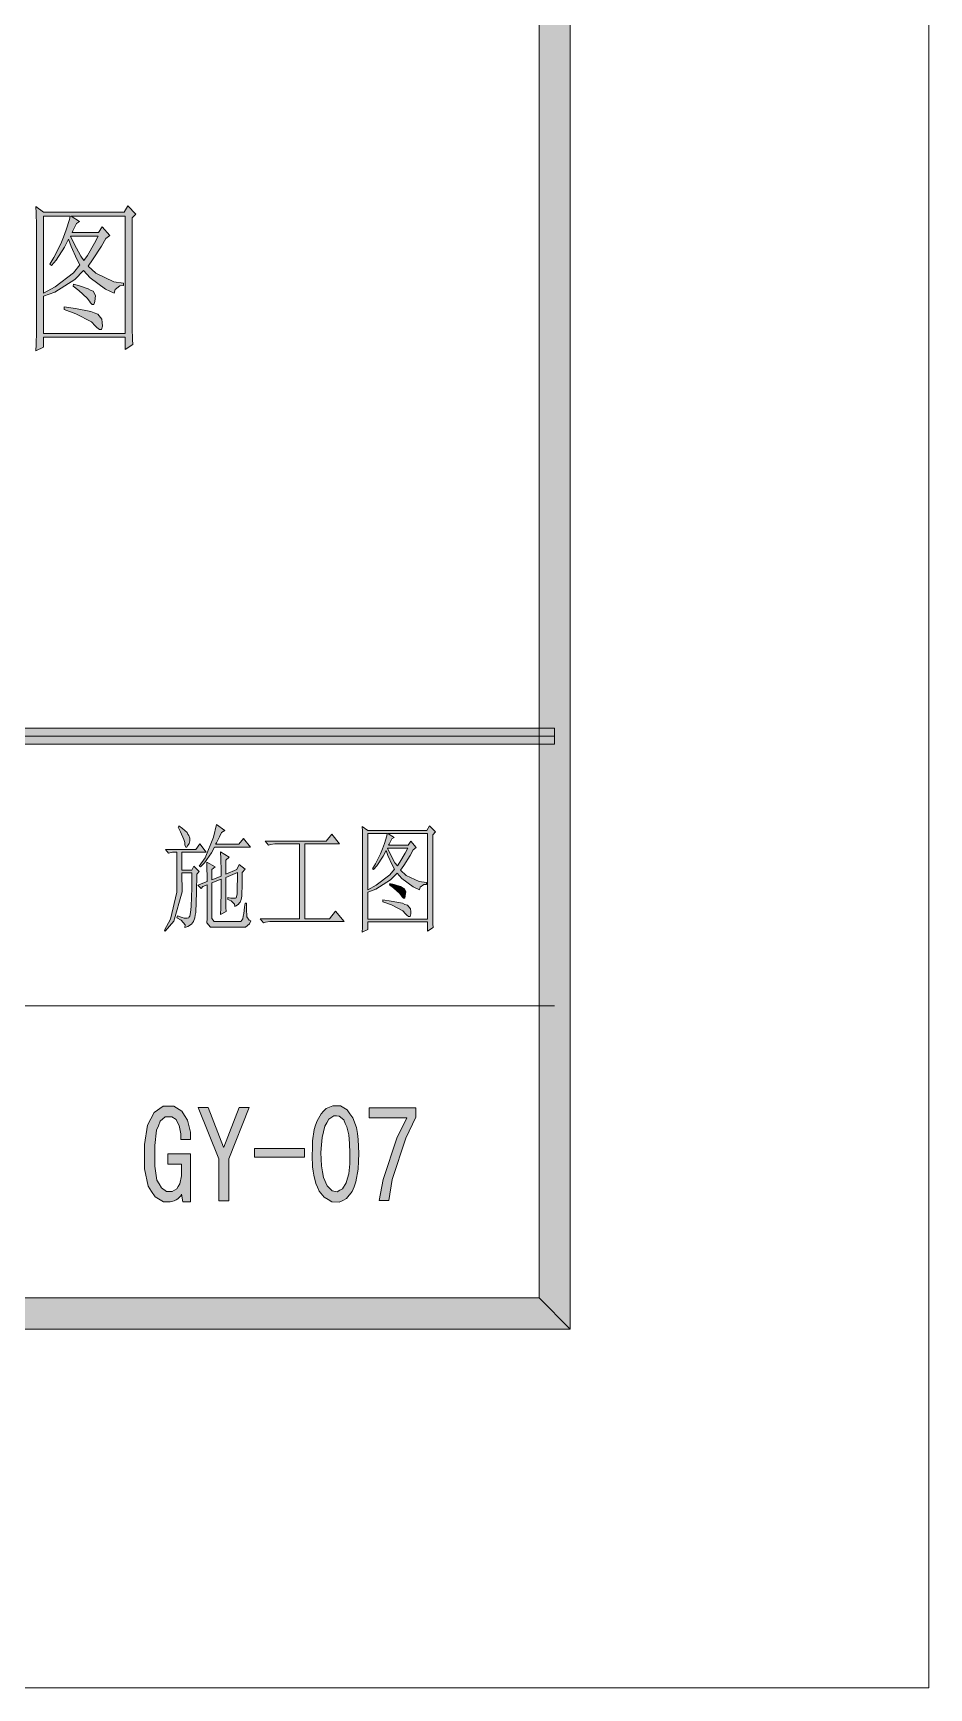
# Model space of a CAD drawing. Header units: millimetres. Extents: x 803 to 707111, y 130 to 2706464.
# Drawn here: x 704239 to 707111, y 2635190 to 2640494 of the extents above; entities that cross this region are included whole.
import ezdxf

# ---------------------------------------------------------------- set-up
doc = ezdxf.new("R2010")
doc.units = ezdxf.units.MM

msp = doc.modelspace()

# ---------------------------------------------------------------- hatches: boundary and pattern name
h = msp.add_hatch(color=0)
h.dxf.hatch_style = 2
h.paths.add_polyline_path([(705960.9, 2636339.7), (705860.9, 2636439.8), (705860.9, 2705213.8), (705960.9, 2705313.9)])
h = msp.add_hatch(color=0)
h.paths.add_polyline_path([(704557, 2639902), (704557, 2639568.4), (704557, 2639548.2), (704557.8, 2639512.2), (704558.7, 2639495.9), (704534.6, 2639480), (704534.6, 2639519.9), (704272.3, 2639519.9), (704272.3, 2639487.7), (704248.3, 2639475.7), (704249.1, 2639495.9), (704250, 2639537.1), (704250, 2639558.1), (704250, 2639861.7), (704250, 2639878.8), (704249.1, 2639917), (704248.3, 2639938.1), (704272.3, 2639920), (704531.2, 2639920), (704542.4, 2639940.2), (704568.1, 2639914)])
h.paths.add_polyline_path([(704272.3, 2639531.9), (704534.6, 2639531.9), (704534.6, 2639908), (704360.8, 2639908), (704388.2, 2639890), (704378.4, 2639884), (704373.6, 2639875), (704366.3, 2639860.8), (704364.2, 2639855.6), (704449.2, 2639855.6), (704460.4, 2639873.7), (704484.8, 2639845.8), (704472, 2639835.5), (704458.2, 2639811.4), (704429.9, 2639767.2), (704415.3, 2639747), (704440.6, 2639724.3), (704497.7, 2639696.8), (704529.5, 2639692.9), (704529.5, 2639684.8), (704517.5, 2639683.9), (704502.4, 2639671.9), (704499, 2639660.7), (704471.1, 2639674), (704421.7, 2639710.1), (704401.1, 2639733.3), (704372.8, 2639704.9), (704308.4, 2639663.7), (704272.3, 2639650.8)])
h.paths.add_polyline_path([(704272.3, 2639908), (704272.3, 2639660.7), (704310.1, 2639680.9), (704368.9, 2639726), (704389.5, 2639751.3), (704379.2, 2639769.3), (704360.8, 2639810.6), (704352.6, 2639833.7), (704339.7, 2639808.4), (704312.7, 2639766.3), (704298.1, 2639749.2), (704293.3, 2639753.5), (704306.2, 2639774.5), (704327.7, 2639818.3), (704336.7, 2639840.6), (704345.3, 2639863.4), (704356, 2639896.9), (704357.7, 2639908)])
h.paths.add_polyline_path([(704359, 2639843.6), (704370.6, 2639818.7), (704392.1, 2639779.2), (704402.4, 2639765.1), (704414, 2639781.4), (704436.3, 2639820.4), (704447.5, 2639843.6)])
h = msp.add_hatch(color=0)
h.dxf.hatch_style = 2
h.paths.add_polyline_path([(704368.9, 2639689.1), (704388.2, 2639683.9), (704415.3, 2639674.9), (704423.4, 2639670.6), (704431.6, 2639666.7), (704438.9, 2639653.4), (704438, 2639643.5), (704437.2, 2639634.1), (704434.2, 2639624.7), (704431.6, 2639624.7), (704429, 2639624.7), (704423.4, 2639629.8), (704420.4, 2639634.5), (704412.3, 2639644.8), (704385.7, 2639668.9), (704367.2, 2639682.6)])
h = msp.add_hatch(color=0)
h.dxf.hatch_style = 2
h.paths.add_polyline_path([(704338.4, 2639616.5), (704375.4, 2639611.3), (704423.9, 2639601.9), (704435.5, 2639597.6), (704447.1, 2639592.9), (704459.5, 2639577.4), (704460.4, 2639566.3), (704461.2, 2639555.1), (704458.2, 2639544.4), (704453.9, 2639544.4), (704451.8, 2639544.4), (704443.6, 2639550.4), (704438, 2639556.4), (704426, 2639568.4), (704376.2, 2639594.2), (704338.4, 2639608.3)])
h = msp.add_hatch(color=0)
h.dxf.hatch_style = 2
h.paths.add_polyline_path([(699906.3, 2638214.7), (699906.3, 2638266.2), (705910.7, 2638266.2), (705910.7, 2638214.7)])
h = msp.add_hatch(color=0)
h.dxf.hatch_style = 2
h.paths.add_polyline_path([(704706.4, 2637952.8), (704718, 2637944.6), (704732.6, 2637931.8), (704735.6, 2637927), (704738.6, 2637922.3), (704741.6, 2637913.7), (704741.6, 2637909.9), (704741.6, 2637905.6), (704739.4, 2637897), (704736.9, 2637893.1), (704734.7, 2637888.8), (704731.7, 2637885), (704729.1, 2637885), (704726.1, 2637892.3), (704725.3, 2637899.6), (704722.7, 2637909.9), (704712, 2637934.3), (704703.8, 2637948.5)])
h = msp.add_hatch(color=0)
h.dxf.hatch_style = 2
h.paths.add_polyline_path([(704827.5, 2637957.1), (704853.6, 2637938.2), (704842.9, 2637932.2), (704836.5, 2637918), (704827, 2637899.1), (704824, 2637894), (704898.3, 2637894), (704913.7, 2637912.9), (704936.1, 2637885), (704820.6, 2637885), (704811.1, 2637866.5), (704788.8, 2637834.7), (704775.9, 2637821.8), (704772.1, 2637824.4), (704790.5, 2637850.2), (704818, 2637916.7)])
h = msp.add_hatch(color=0)
h.paths.add_polyline_path([(705520.4, 2637924.9), (705520.4, 2637680.6), (705520.4, 2637665.6), (705520.8, 2637639.4), (705521.3, 2637627.3), (705503.7, 2637615.8), (705503.7, 2637645), (705311.8, 2637645), (705311.8, 2637621.3), (705294.1, 2637612.7), (705294.6, 2637627.3), (705295.4, 2637657.4), (705295.4, 2637672.9), (705295.4, 2637895.3), (705295.4, 2637907.7), (705294.6, 2637936), (705294.1, 2637951.5), (705311.8, 2637938.2), (705501.5, 2637938.2), (705509.7, 2637952.8), (705528.6, 2637933.5)])
h.paths.add_polyline_path([(705311.8, 2637654), (705503.7, 2637654), (705503.7, 2637929.2), (705376.6, 2637929.2), (705396.3, 2637915.9), (705389.5, 2637911.6), (705386, 2637905.1), (705380.4, 2637894.4), (705378.7, 2637891), (705441.4, 2637891), (705449.6, 2637904.3), (705467.2, 2637883.7), (705457.7, 2637876.4), (705447.9, 2637858.3), (705427.2, 2637826.1), (705416.5, 2637811.5), (705435, 2637794.4), (705476.6, 2637774.6), (705500.2, 2637771.6), (705500.2, 2637765.6), (705491.2, 2637765.2), (705480.1, 2637756.2), (705477.9, 2637748), (705457.3, 2637757.9), (705421.2, 2637784.1), (705405.8, 2637801.2), (705385.2, 2637780.6), (705338.4, 2637750.1), (705311.8, 2637740.7)])
h.paths.add_polyline_path([(705311.8, 2637929.2), (705311.8, 2637748), (705339.2, 2637763), (705382.6, 2637796.1), (705397.6, 2637814.5), (705389.9, 2637827.9), (705376.6, 2637857.9), (705370.6, 2637874.6), (705361.1, 2637856.2), (705341.4, 2637825.3), (705330.6, 2637812.8), (705327.2, 2637815.8), (705336.7, 2637831.3), (705352.5, 2637863.5), (705359, 2637879.8), (705365.4, 2637896.5), (705373.1, 2637921), (705374, 2637929.2)])
h.paths.add_polyline_path([(705375.3, 2637881.9), (705383.5, 2637863.5), (705399.3, 2637835.1), (705407.1, 2637824.8), (705415.2, 2637836.4), (705432, 2637865.2), (705440.1, 2637881.9)])
h = msp.add_hatch(color=0)
h.dxf.hatch_style = 2
h.paths.add_polyline_path([(704982.9, 2637904.3), (705178.7, 2637904.3), (705196.3, 2637926.2), (705221.2, 2637895.7), (705110.4, 2637895.7), (705110.4, 2637655.3), (705189.4, 2637655.3), (705209.1, 2637680.2), (705236.2, 2637646.2), (705005.6, 2637646.2), (704997.9, 2637646.2), (704983.7, 2637644.1), (704977.3, 2637641.9), (704966.6, 2637655.3), (705092.8, 2637655.3), (705092.8, 2637895.7), (705021.9, 2637895.7), (705014.2, 2637895.7), (705000, 2637893.1), (704993.6, 2637891)])
h = msp.add_hatch(color=0)
h.dxf.hatch_style = 2
h.paths.add_polyline_path([(704662.6, 2637615.8), (704660.4, 2637618.3), (704680.2, 2637654), (704700.4, 2637740.7), (704700.4, 2637792.2), (704700.4, 2637869.1), (704686.2, 2637869.1), (704673.3, 2637866.1), (704663.9, 2637877.7), (704760.5, 2637877.7), (704773.4, 2637895.3), (704794.4, 2637869.1), (704715.8, 2637869.1), (704715.8, 2637811.1), (704747.6, 2637811.1), (704754.5, 2637824.4), (704772.1, 2637806.8), (704763.9, 2637798.2), (704762.6, 2637740.7), (704760.5, 2637675), (704759.2, 2637666.8), (704757.9, 2637658.7), (704753.6, 2637646.2), (704750.6, 2637641.9), (704747.2, 2637637.7), (704735.1, 2637630.4), (704726.1, 2637627.3), (704727, 2637635.5), (704714.1, 2637651), (704700.4, 2637658.3), (704701.7, 2637664.3), (704710.2, 2637661.3), (704723.5, 2637657.8), (704727.8, 2637657.4), (704732.6, 2637657), (704738.1, 2637658.7), (704739.9, 2637661.3), (704741.2, 2637663.4), (704744.2, 2637675.4), (704745, 2637685.3), (704746.3, 2637695.2), (704748, 2637754), (704748.5, 2637802.5), (704715.8, 2637802.5), (704716.7, 2637741.6), (704690.5, 2637648)])
h = msp.add_hatch(color=0)
h.dxf.hatch_style = 2
h.paths.add_polyline_path([(704812.4, 2637780.6), (704841.6, 2637792.2), (704841.6, 2637808.5), (704841.2, 2637847.6), (704840.3, 2637870.4), (704867.8, 2637852.8), (704857.1, 2637843.7), (704857.1, 2637798.2), (704892.3, 2637812.8), (704899.6, 2637829.1), (704918.5, 2637814.1), (704909.9, 2637803.8), (704909.5, 2637768.6), (704908.2, 2637727.8), (704906.9, 2637722.2), (704906, 2637716.7), (704902.6, 2637708.1), (704900, 2637705.5), (704897.4, 2637702.5), (704890.1, 2637697.3), (704885.4, 2637695.2), (704884.6, 2637702.5), (704874.2, 2637713.2), (704863.9, 2637717.1), (704863.9, 2637723.1), (704873.4, 2637721.4), (704885.4, 2637720.9), (704887.6, 2637721.4), (704890.1, 2637722.2), (704893.1, 2637734.3), (704893.6, 2637745), (704893.6, 2637756.2), (704894, 2637785.8), (704894.9, 2637803.8), (704857.1, 2637787.9), (704857.1, 2637724.4), (704857.1, 2637714.1), (704857.5, 2637691.3), (704858.4, 2637678.9), (704840.3, 2637668.6), (704841.2, 2637690), (704841.6, 2637746.7), (704841.6, 2637781.9), (704812.4, 2637770.3), (704812.4, 2637665.6), (704812.4, 2637656.1), (704819.3, 2637646.2), (704826.6, 2637646.2), (704900.4, 2637646.2), (704905.2, 2637646.2), (704911.6, 2637654.8), (704912.9, 2637663.4), (704914.6, 2637672), (704917.2, 2637692.6), (704918.5, 2637705.5), (704923.2, 2637705.5), (704923.2, 2637696.5), (704923.6, 2637678.9), (704924.1, 2637669.9), (704924.9, 2637661.3), (704931.4, 2637651), (704936.9, 2637649.2), (704933.1, 2637638.9), (704920.2, 2637628.6), (704911.2, 2637628.6), (704819.3, 2637628.6), (704807.7, 2637628.2), (704796.5, 2637641.9), (704797, 2637656.5), (704797, 2637764.3), (704782.8, 2637758.3), (704778.1, 2637752.3), (704767.3, 2637762.6), (704797, 2637774.6), (704797, 2637788.4), (704796.5, 2637819.3), (704795.7, 2637836.4), (704822.7, 2637821.8), (704812.4, 2637812.8)])
h = msp.add_hatch(color=0)
h.dxf.hatch_style = 2
h.paths.add_polyline_path([(705382.6, 2637768.6), (705396.3, 2637765.2), (705416.5, 2637758.3), (705422.5, 2637755.3), (705428.5, 2637752.7), (705433.7, 2637742.4), (705433.3, 2637735.5), (705432.4, 2637728.7), (705430.3, 2637721.8), (705428.5, 2637721.8), (705426.4, 2637721.8), (705422.5, 2637725.2), (705419.9, 2637729.1), (705414.4, 2637736.4), (705394.6, 2637754), (705381.3, 2637764.3)])
h = msp.add_hatch(color=0)
h.dxf.hatch_style = 2
h.paths.add_polyline_path([(705359.8, 2637715.8), (705387.3, 2637711.9), (705423, 2637705.1), (705431.1, 2637701.6), (705439.7, 2637698.6), (705449.1, 2637687), (705449.6, 2637678.9), (705450, 2637670.7), (705447.9, 2637662.6), (705444.8, 2637662.6), (705443.1, 2637662.6), (705437.1, 2637667.3), (705433.3, 2637671.6), (705424.2, 2637680.6), (705387.7, 2637699.5), (705359.8, 2637709.8)])
h = msp.add_hatch(color=0)
h.dxf.hatch_style = 2
h.paths.add_polyline_path([(704743.3, 2636747.6), (704719.3, 2636747.6), (704715, 2636772.1), (704712.4, 2636766.9), (704703.4, 2636757.9), (704697.4, 2636754.5), (704691.8, 2636751.1), (704678.5, 2636747.6), (704671.6, 2636747.6), (704657, 2636747.6), (704630.8, 2636764.4), (704619.2, 2636781.5), (704607.6, 2636798.7), (704596, 2636853.7), (704596, 2636891), (704596, 2636932.2), (704606.3, 2636993.6), (704617.1, 2637013.8), (704627.4, 2637034), (704656.1, 2637054.2), (704674.6, 2637054.2), (704690.5, 2637054.2), (704715.8, 2637039.1), (704724.8, 2637024.5), (704733.9, 2637009.5), (704743.3, 2636970.9), (704743.3, 2636947.3), (704712.4, 2636947.3), (704712.4, 2636965.7), (704707.2, 2636993.2), (704702.5, 2637002.7), (704697.4, 2637011.7), (704683.6, 2637020.7), (704674.6, 2637020.7), (704663, 2637020.7), (704646.3, 2637006.5), (704640.7, 2636991.9), (704635.1, 2636977.3), (704629.5, 2636928.8), (704629.5, 2636894.9), (704629.5, 2636862.3), (704636.4, 2636817.6), (704643.7, 2636805.2), (704650.6, 2636793.1), (704666.9, 2636780.7), (704675.9, 2636780.7), (704684.9, 2636780.7), (704699.5, 2636789.3), (704704.7, 2636797.4), (704709.8, 2636805.6), (704715, 2636831.8), (704715, 2636848.9), (704715, 2636868.3), (704671.6, 2636868.3), (704671.6, 2636901.8), (704743.3, 2636901.8)])
h = msp.add_hatch(color=0)
h.dxf.hatch_style = 2
h.paths.add_polyline_path([(704932.2, 2637050.7), (704866.5, 2636885.9), (704866.5, 2636751.1), (704834.3, 2636751.1), (704834.3, 2636885.9), (704768.2, 2637050.7), (704800.4, 2637050.7), (704849.8, 2636922.8), (704851.1, 2636922.8), (704900, 2637050.7)])
h = msp.add_hatch(color=0)
h.paths.add_polyline_path([(705134.4, 2636920.2), (705134.9, 2636943.4), (705140, 2636979.9), (705144.7, 2636993.6), (705149.5, 2637007.4), (705162.3, 2637029.7), (705170.5, 2637038.3), (705179.1, 2637047.3), (705199.7, 2637055.9), (705212.1, 2637055.9), (705224.2, 2637055.9), (705245.6, 2637043), (705254.6, 2637030.6), (705264.1, 2637017.7), (705275.7, 2636985.9), (705278.7, 2636966.6), (705281.3, 2636947.3), (705283.4, 2636903), (705282.1, 2636878.1), (705281.3, 2636853.2), (705274, 2636812.5), (705268, 2636796.6), (705262.4, 2636780.7), (705244.3, 2636758.8), (705232.3, 2636752.8), (705220.3, 2636746.8), (705196.7, 2636748.1), (705184.7, 2636755.3), (705172.6, 2636762.6), (705155.9, 2636782.4), (705151.2, 2636794.8), (705146, 2636806.9), (705139.2, 2636833.1), (705137, 2636846.4), (705134.9, 2636860.1), (705133.6, 2636897)])
h.paths.add_polyline_path([(705163.6, 2636930.5), (705161.5, 2636906.5), (705163.2, 2636863.5), (705166.6, 2636844.7), (705170.1, 2636825.8), (705181.7, 2636799.1), (705189.8, 2636791.4), (705197.5, 2636783.3), (705214.3, 2636780.3), (705222.4, 2636785), (705231, 2636790.1), (705243.1, 2636809.4), (705246.9, 2636823.6), (705250.8, 2636838.2), (705254.6, 2636869.6), (705254.6, 2636886.7), (705254.6, 2636903.9), (705253.8, 2636934.8), (705252.9, 2636949), (705251.6, 2636963.2), (705245.2, 2636988.5), (705240.1, 2636999.6), (705234.9, 2637011.2), (705220.7, 2637022.8), (705212.1, 2637023.7), (705203.1, 2637024.1), (705187.7, 2637013), (705181.2, 2637001.4), (705174.4, 2636990.2), (705165.8, 2636954.6)])
h = msp.add_hatch(color=0)
h.dxf.hatch_style = 2
h.paths.add_polyline_path([(705348.7, 2636752.8), (705361.6, 2636819.3), (705405.3, 2636951.6), (705437.1, 2637017.2), (705316.5, 2637017.2), (705316.5, 2637049), (705466.3, 2637049), (705466.3, 2637019), (705433.7, 2636952.4), (705390.3, 2636819.3), (705379.6, 2636752.8)])
h = msp.add_hatch(color=0)
h.dxf.hatch_style = 2
h.paths.add_polyline_path([(705109.1, 2636891), (704949.4, 2636891), (704949.4, 2636919.4), (705109.1, 2636919.4)])
h = msp.add_hatch(color=0)
h.dxf.hatch_style = 2
h.paths.add_polyline_path([(609149.4, 2636339.7), (609249, 2636439.8), (705860.9, 2636439.8), (705960.9, 2636339.7)])

# ---------------------------------------------------------------- linework, layer by layer
at = {"color": 0, "lineweight": 0}
for points in [[(707110.7, 2635190), (707110.7, 2706463.7), (606199.4, 2706463.7), (606199.4, 2635190)], [(705960.9, 2636339.7), (705860.9, 2636439.8), (705860.9, 2705213.8), (705960.9, 2705313.9)], [(704557, 2639902), (704557, 2639568.4), (704557, 2639548.2), (704557.8, 2639512.2), (704558.7, 2639495.9), (704534.6, 2639480), (704534.6, 2639519.9), (704272.3, 2639519.9), (704272.3, 2639487.7), (704248.3, 2639475.7), (704249.1, 2639495.9), (704250, 2639537.1), (704250, 2639558.1), (704250, 2639861.7), (704250, 2639878.8), (704249.1, 2639917), (704248.3, 2639938.1), (704272.3, 2639920), (704531.2, 2639920), (704542.4, 2639940.2), (704568.1, 2639914)], [(704272.3, 2639531.9), (704534.6, 2639531.9), (704534.6, 2639908), (704360.8, 2639908), (704388.2, 2639890), (704378.4, 2639884), (704373.6, 2639875), (704366.3, 2639860.8), (704364.2, 2639855.6), (704449.2, 2639855.6), (704460.4, 2639873.7), (704484.8, 2639845.8), (704472, 2639835.5), (704458.2, 2639811.4), (704429.9, 2639767.2), (704415.3, 2639747), (704440.6, 2639724.3), (704497.7, 2639696.8), (704529.5, 2639692.9), (704529.5, 2639684.8), (704517.5, 2639683.9), (704502.4, 2639671.9), (704499, 2639660.7), (704471.1, 2639674), (704421.7, 2639710.1), (704401.1, 2639733.3), (704372.8, 2639704.9), (704308.4, 2639663.7), (704272.3, 2639650.8)], [(704272.3, 2639908), (704272.3, 2639660.7), (704310.1, 2639680.9), (704368.9, 2639726), (704389.5, 2639751.3), (704379.2, 2639769.3), (704360.8, 2639810.6), (704352.6, 2639833.7), (704339.7, 2639808.4), (704312.7, 2639766.3), (704298.1, 2639749.2), (704293.3, 2639753.5), (704306.2, 2639774.5), (704327.7, 2639818.3), (704336.7, 2639840.6), (704345.3, 2639863.4), (704356, 2639896.9), (704357.7, 2639908)], [(704359, 2639843.6), (704370.6, 2639818.7), (704392.1, 2639779.2), (704402.4, 2639765.1), (704414, 2639781.4), (704436.3, 2639820.4), (704447.5, 2639843.6)], [(704368.9, 2639689.1), (704388.2, 2639683.9), (704415.3, 2639674.9), (704423.4, 2639670.6), (704431.6, 2639666.7), (704438.9, 2639653.4), (704438, 2639643.5), (704437.2, 2639634.1), (704434.2, 2639624.7), (704431.6, 2639624.7), (704429, 2639624.7), (704423.4, 2639629.8), (704420.4, 2639634.5), (704412.3, 2639644.8), (704385.7, 2639668.9), (704367.2, 2639682.6)], [(704338.4, 2639616.5), (704375.4, 2639611.3), (704423.9, 2639601.9), (704435.5, 2639597.6), (704447.1, 2639592.9), (704459.5, 2639577.4), (704460.4, 2639566.3), (704461.2, 2639555.1), (704458.2, 2639544.4), (704453.9, 2639544.4), (704451.8, 2639544.4), (704443.6, 2639550.4), (704438, 2639556.4), (704426, 2639568.4), (704376.2, 2639594.2), (704338.4, 2639608.3)], [(699906.3, 2638214.7), (699906.3, 2638266.2), (705910.7, 2638266.2), (705910.7, 2638214.7)], [(704706.4, 2637952.8), (704718, 2637944.6), (704732.6, 2637931.8), (704735.6, 2637927), (704738.6, 2637922.3), (704741.6, 2637913.7), (704741.6, 2637909.9), (704741.6, 2637905.6), (704739.4, 2637897), (704736.9, 2637893.1), (704734.7, 2637888.8), (704731.7, 2637885), (704729.1, 2637885), (704726.1, 2637892.3), (704725.3, 2637899.6), (704722.7, 2637909.9), (704712, 2637934.3), (704703.8, 2637948.5)], [(704827.5, 2637957.1), (704853.6, 2637938.2), (704842.9, 2637932.2), (704836.5, 2637918), (704827, 2637899.1), (704824, 2637894), (704898.3, 2637894), (704913.7, 2637912.9), (704936.1, 2637885), (704820.6, 2637885), (704811.1, 2637866.5), (704788.8, 2637834.7), (704775.9, 2637821.8), (704772.1, 2637824.4), (704790.5, 2637850.2), (704818, 2637916.7)], [(705520.4, 2637924.9), (705520.4, 2637680.6), (705520.4, 2637665.6), (705520.8, 2637639.4), (705521.3, 2637627.3), (705503.7, 2637615.8), (705503.7, 2637645), (705311.8, 2637645), (705311.8, 2637621.3), (705294.1, 2637612.7), (705294.6, 2637627.3), (705295.4, 2637657.4), (705295.4, 2637672.9), (705295.4, 2637895.3), (705295.4, 2637907.7), (705294.6, 2637936), (705294.1, 2637951.5), (705311.8, 2637938.2), (705501.5, 2637938.2), (705509.7, 2637952.8), (705528.6, 2637933.5)], [(704982.9, 2637904.3), (705178.7, 2637904.3), (705196.3, 2637926.2), (705221.2, 2637895.7), (705110.4, 2637895.7), (705110.4, 2637655.3), (705189.4, 2637655.3), (705209.1, 2637680.2), (705236.2, 2637646.2), (705005.6, 2637646.2), (704997.9, 2637646.2), (704983.7, 2637644.1), (704977.3, 2637641.9), (704966.6, 2637655.3), (705092.8, 2637655.3), (705092.8, 2637895.7), (705021.9, 2637895.7), (705014.2, 2637895.7), (705000, 2637893.1), (704993.6, 2637891)], [(705311.8, 2637654), (705503.7, 2637654), (705503.7, 2637929.2), (705376.6, 2637929.2), (705396.3, 2637915.9), (705389.5, 2637911.6), (705386, 2637905.1), (705380.4, 2637894.4), (705378.7, 2637891), (705441.4, 2637891), (705449.6, 2637904.3), (705467.2, 2637883.7), (705457.7, 2637876.4), (705447.9, 2637858.3), (705427.2, 2637826.1), (705416.5, 2637811.5), (705435, 2637794.4), (705476.6, 2637774.6), (705500.2, 2637771.6), (705500.2, 2637765.6), (705491.2, 2637765.2), (705480.1, 2637756.2), (705477.9, 2637748), (705457.3, 2637757.9), (705421.2, 2637784.1), (705405.8, 2637801.2), (705385.2, 2637780.6), (705338.4, 2637750.1), (705311.8, 2637740.7)], [(705311.8, 2637929.2), (705311.8, 2637748), (705339.2, 2637763), (705382.6, 2637796.1), (705397.6, 2637814.5), (705389.9, 2637827.9), (705376.6, 2637857.9), (705370.6, 2637874.6), (705361.1, 2637856.2), (705341.4, 2637825.3), (705330.6, 2637812.8), (705327.2, 2637815.8), (705336.7, 2637831.3), (705352.5, 2637863.5), (705359, 2637879.8), (705365.4, 2637896.5), (705373.1, 2637921), (705374, 2637929.2)], [(704662.6, 2637615.8), (704660.4, 2637618.3), (704680.2, 2637654), (704700.4, 2637740.7), (704700.4, 2637792.2), (704700.4, 2637869.1), (704686.2, 2637869.1), (704673.3, 2637866.1), (704663.9, 2637877.7), (704760.5, 2637877.7), (704773.4, 2637895.3), (704794.4, 2637869.1), (704715.8, 2637869.1), (704715.8, 2637811.1), (704747.6, 2637811.1), (704754.5, 2637824.4), (704772.1, 2637806.8), (704763.9, 2637798.2), (704762.6, 2637740.7), (704760.5, 2637675), (704759.2, 2637666.8), (704757.9, 2637658.7), (704753.6, 2637646.2), (704750.6, 2637641.9), (704747.2, 2637637.7), (704735.1, 2637630.4), (704726.1, 2637627.3), (704727, 2637635.5), (704714.1, 2637651), (704700.4, 2637658.3), (704701.7, 2637664.3), (704710.2, 2637661.3), (704723.5, 2637657.8), (704727.8, 2637657.4), (704732.6, 2637657), (704738.1, 2637658.7), (704739.9, 2637661.3), (704741.2, 2637663.4), (704744.2, 2637675.4), (704745, 2637685.3), (704746.3, 2637695.2), (704748, 2637754), (704748.5, 2637802.5), (704715.8, 2637802.5), (704716.7, 2637741.6), (704690.5, 2637648)], [(704812.4, 2637780.6), (704841.6, 2637792.2), (704841.6, 2637808.5), (704841.2, 2637847.6), (704840.3, 2637870.4), (704867.8, 2637852.8), (704857.1, 2637843.7), (704857.1, 2637798.2), (704892.3, 2637812.8), (704899.6, 2637829.1), (704918.5, 2637814.1), (704909.9, 2637803.8), (704909.5, 2637768.6), (704908.2, 2637727.8), (704906.9, 2637722.2), (704906, 2637716.7), (704902.6, 2637708.1), (704900, 2637705.5), (704897.4, 2637702.5), (704890.1, 2637697.3), (704885.4, 2637695.2), (704884.6, 2637702.5), (704874.2, 2637713.2), (704863.9, 2637717.1), (704863.9, 2637723.1), (704873.4, 2637721.4), (704885.4, 2637720.9), (704887.6, 2637721.4), (704890.1, 2637722.2), (704893.1, 2637734.3), (704893.6, 2637745), (704893.6, 2637756.2), (704894, 2637785.8), (704894.9, 2637803.8), (704857.1, 2637787.9), (704857.1, 2637724.4), (704857.1, 2637714.1), (704857.5, 2637691.3), (704858.4, 2637678.9), (704840.3, 2637668.6), (704841.2, 2637690), (704841.6, 2637746.7), (704841.6, 2637781.9), (704812.4, 2637770.3), (704812.4, 2637665.6), (704812.4, 2637656.1), (704819.3, 2637646.2), (704826.6, 2637646.2), (704900.4, 2637646.2), (704905.2, 2637646.2), (704911.6, 2637654.8), (704912.9, 2637663.4), (704914.6, 2637672), (704917.2, 2637692.6), (704918.5, 2637705.5), (704923.2, 2637705.5), (704923.2, 2637696.5), (704923.6, 2637678.9), (704924.1, 2637669.9), (704924.9, 2637661.3), (704931.4, 2637651), (704936.9, 2637649.2), (704933.1, 2637638.9), (704920.2, 2637628.6), (704911.2, 2637628.6), (704819.3, 2637628.6), (704807.7, 2637628.2), (704796.5, 2637641.9), (704797, 2637656.5), (704797, 2637764.3), (704782.8, 2637758.3), (704778.1, 2637752.3), (704767.3, 2637762.6), (704797, 2637774.6), (704797, 2637788.4), (704796.5, 2637819.3), (704795.7, 2637836.4), (704822.7, 2637821.8), (704812.4, 2637812.8)], [(705375.3, 2637881.9), (705383.5, 2637863.5), (705399.3, 2637835.1), (705407.1, 2637824.8), (705415.2, 2637836.4), (705432, 2637865.2), (705440.1, 2637881.9)], [(705382.6, 2637768.6), (705396.3, 2637765.2), (705416.5, 2637758.3), (705422.5, 2637755.3), (705428.5, 2637752.7), (705433.7, 2637742.4), (705433.3, 2637735.5), (705432.4, 2637728.7), (705430.3, 2637721.8), (705428.5, 2637721.8), (705426.4, 2637721.8), (705422.5, 2637725.2), (705419.9, 2637729.1), (705414.4, 2637736.4), (705394.6, 2637754), (705381.3, 2637764.3)], [(705359.8, 2637715.8), (705387.3, 2637711.9), (705423, 2637705.1), (705431.1, 2637701.6), (705439.7, 2637698.6), (705449.1, 2637687), (705449.6, 2637678.9), (705450, 2637670.7), (705447.9, 2637662.6), (705444.8, 2637662.6), (705443.1, 2637662.6), (705437.1, 2637667.3), (705433.3, 2637671.6), (705424.2, 2637680.6), (705387.7, 2637699.5), (705359.8, 2637709.8)], [(704743.3, 2636747.6), (704719.3, 2636747.6), (704715, 2636772.1), (704712.4, 2636766.9), (704703.4, 2636757.9), (704697.4, 2636754.5), (704691.8, 2636751.1), (704678.5, 2636747.6), (704671.6, 2636747.6), (704657, 2636747.6), (704630.8, 2636764.4), (704619.2, 2636781.5), (704607.6, 2636798.7), (704596, 2636853.7), (704596, 2636891), (704596, 2636932.2), (704606.3, 2636993.6), (704617.1, 2637013.8), (704627.4, 2637034), (704656.1, 2637054.2), (704674.6, 2637054.2), (704690.5, 2637054.2), (704715.8, 2637039.1), (704724.8, 2637024.5), (704733.9, 2637009.5), (704743.3, 2636970.9), (704743.3, 2636947.3), (704712.4, 2636947.3), (704712.4, 2636965.7), (704707.2, 2636993.2), (704702.5, 2637002.7), (704697.4, 2637011.7), (704683.6, 2637020.7), (704674.6, 2637020.7), (704663, 2637020.7), (704646.3, 2637006.5), (704640.7, 2636991.9), (704635.1, 2636977.3), (704629.5, 2636928.8), (704629.5, 2636894.9), (704629.5, 2636862.3), (704636.4, 2636817.6), (704643.7, 2636805.2), (704650.6, 2636793.1), (704666.9, 2636780.7), (704675.9, 2636780.7), (704684.9, 2636780.7), (704699.5, 2636789.3), (704704.7, 2636797.4), (704709.8, 2636805.6), (704715, 2636831.8), (704715, 2636848.9), (704715, 2636868.3), (704671.6, 2636868.3), (704671.6, 2636901.8), (704743.3, 2636901.8)], [(704932.2, 2637050.7), (704866.5, 2636885.9), (704866.5, 2636751.1), (704834.3, 2636751.1), (704834.3, 2636885.9), (704768.2, 2637050.7), (704800.4, 2637050.7), (704849.8, 2636922.8), (704851.1, 2636922.8), (704900, 2637050.7)], [(705134.4, 2636920.2), (705134.9, 2636943.4), (705140, 2636979.9), (705144.7, 2636993.6), (705149.5, 2637007.4), (705162.3, 2637029.7), (705170.5, 2637038.3), (705179.1, 2637047.3), (705199.7, 2637055.9), (705212.1, 2637055.9), (705224.2, 2637055.9), (705245.6, 2637043), (705254.6, 2637030.6), (705264.1, 2637017.7), (705275.7, 2636985.9), (705278.7, 2636966.6), (705281.3, 2636947.3), (705283.4, 2636903), (705282.1, 2636878.1), (705281.3, 2636853.2), (705274, 2636812.5), (705268, 2636796.6), (705262.4, 2636780.7), (705244.3, 2636758.8), (705232.3, 2636752.8), (705220.3, 2636746.8), (705196.7, 2636748.1), (705184.7, 2636755.3), (705172.6, 2636762.6), (705155.9, 2636782.4), (705151.2, 2636794.8), (705146, 2636806.9), (705139.2, 2636833.1), (705137, 2636846.4), (705134.9, 2636860.1), (705133.6, 2636897)], [(705348.7, 2636752.8), (705361.6, 2636819.3), (705405.3, 2636951.6), (705437.1, 2637017.2), (705316.5, 2637017.2), (705316.5, 2637049), (705466.3, 2637049), (705466.3, 2637019), (705433.7, 2636952.4), (705390.3, 2636819.3), (705379.6, 2636752.8)], [(705163.6, 2636930.5), (705161.5, 2636906.5), (705163.2, 2636863.5), (705166.6, 2636844.7), (705170.1, 2636825.8), (705181.7, 2636799.1), (705189.8, 2636791.4), (705197.5, 2636783.3), (705214.3, 2636780.3), (705222.4, 2636785), (705231, 2636790.1), (705243.1, 2636809.4), (705246.9, 2636823.6), (705250.8, 2636838.2), (705254.6, 2636869.6), (705254.6, 2636886.7), (705254.6, 2636903.9), (705253.8, 2636934.8), (705252.9, 2636949), (705251.6, 2636963.2), (705245.2, 2636988.5), (705240.1, 2636999.6), (705234.9, 2637011.2), (705220.7, 2637022.8), (705212.1, 2637023.7), (705203.1, 2637024.1), (705187.7, 2637013), (705181.2, 2637001.4), (705174.4, 2636990.2), (705165.8, 2636954.6)], [(705109.1, 2636891), (704949.4, 2636891), (704949.4, 2636919.4), (705109.1, 2636919.4)], [(609149.4, 2636339.7), (609249, 2636439.8), (705860.9, 2636439.8), (705960.9, 2636339.7)]]:
    msp.add_lwpolyline(points, close=True, dxfattribs=at)
for points in [[(705910.7, 2638240.5), (699906.3, 2638240.5)], [(699906.3, 2637376.6), (705910.7, 2637376.6)]]:
    msp.add_lwpolyline(points, dxfattribs=at)

doc.saveas('drawing.dxf')
